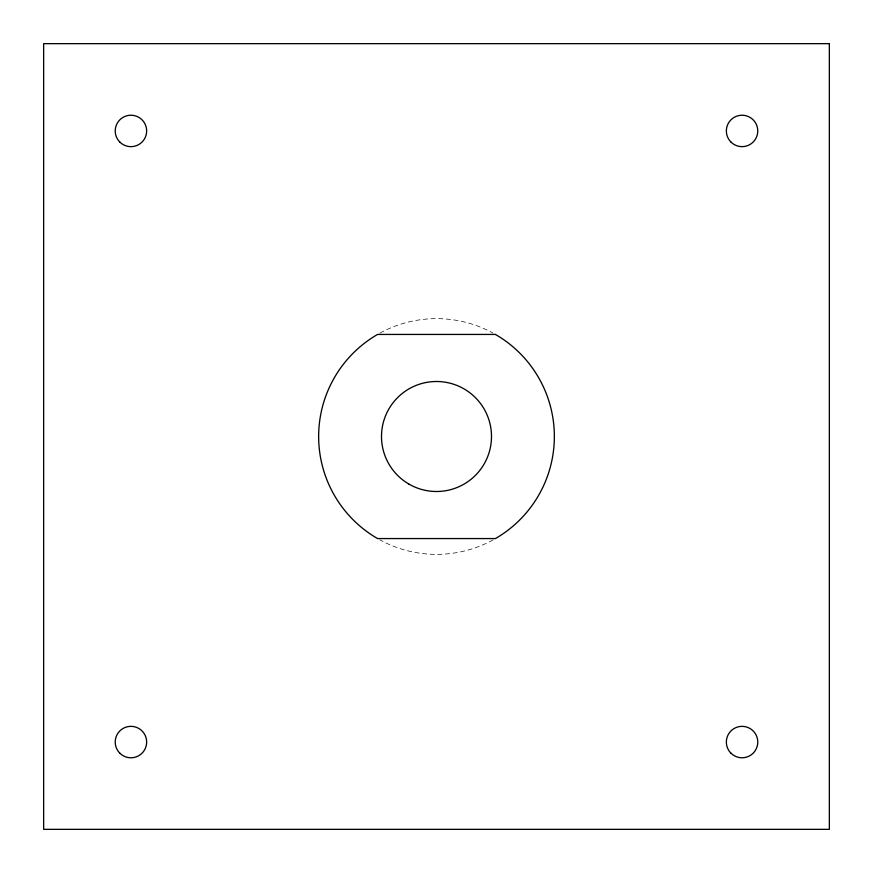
<?xml version="1.0" encoding="UTF-8"?>
<svg xmlns="http://www.w3.org/2000/svg" width="873" height="873" viewBox="0 0 873 873"><rect width="100%" height="100%" fill="white"/><g stroke="black" fill="none" stroke-linecap="round" stroke-linejoin="round"><path stroke-width="0.65" stroke-dasharray="4.37 3.27" d="M493.114 539.874A117.855 117.855 0 0 1 379.886 539.874M379.886 333.126A117.855 117.855 0 0 1 493.114 333.126"/><path stroke-width="1.31" d="M829.35 43.65L43.65 43.65L43.65 829.35L829.35 829.35L829.35 43.65M495.428 334.435L377.572 334.435A117.855 117.855 0 0 0 377.572 538.565L495.428 538.565A117.855 117.855 0 0 0 495.428 334.435M119.819 753.181A15.714 15.714 0 0 0 146.118 746.131A15.714 15.714 0 0 0 126.869 726.882A15.714 15.714 0 0 0 119.819 753.181M409.001 484.133A54.999 54.999 0 0 0 491.499 436.5A54.999 54.999 0 0 0 409.001 388.867A54.999 54.999 0 0 0 409.001 484.133M119.819 142.048A15.714 15.714 0 0 0 146.118 134.999A15.714 15.714 0 0 0 126.869 115.76A15.714 15.714 0 0 0 119.819 142.048M730.952 142.048A15.714 15.714 0 0 0 757.24 134.999A15.714 15.714 0 0 0 738.001 115.76A15.714 15.714 0 0 0 730.952 142.048M730.952 753.181A15.714 15.714 0 0 0 757.24 746.131A15.714 15.714 0 0 0 738.001 726.882A15.714 15.714 0 0 0 730.952 753.181"/></g></svg>
